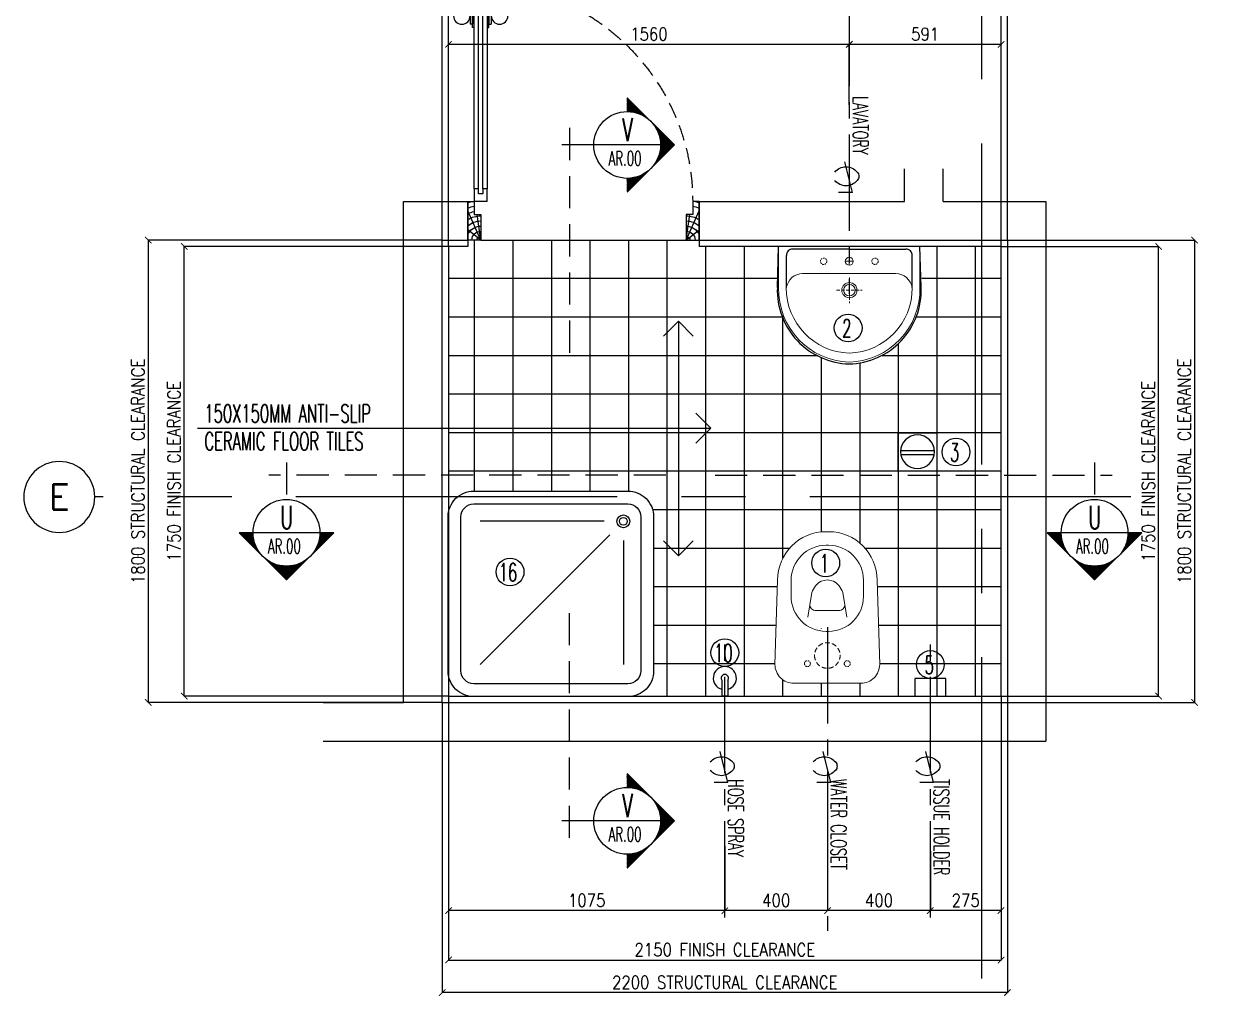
# Model space of a CAD drawing. Extents: x -202971 to -174093, y 166361 to 186286.
# Drawn here: x -183481 to -178848, y 180504 to 184352 of the extents above; entities that cross this region are included whole.
import ezdxf
from ezdxf.enums import TextEntityAlignment as Align

# ---------------------------------------------------------------- set-up
doc = ezdxf.new("R2010")
doc.units = 0
doc.header["$LTSCALE"] = 500
doc.header["$MEASUREMENT"] = 0
for name, pattern in [('CENTER2', [1.125, 0.75, -0.125, 0.125, -0.125]), ('CENTERX2', [4, 2.5, -0.5, 0.5, -0.5]), ('DASHED', [0.75, 0.5, -0.25]), ('HIDDEN', [0.375, 0.25, -0.125]), ('HIDDEN2', [0.1875, 0.125, -0.0625])]:
    doc.linetypes.add(name, pattern=pattern)
doc.layers.get('0').update_dxf_attribs({"linetype": 'CONTINUOUS'})
doc.layers.get('DEFPOINTS').update_dxf_attribs({"linetype": 'CONTINUOUS'})
for name, color, linetype in [('2', 2, 'CONTINUOUS'), ('ARCDIMR', 4, 'CONTINUOUS'), ('AX-CR', 2, 'CONTINUOUS'), ('AX-TXT', 2, 'CONTINUOUS'), ('AXES', 11, 'CENTERX2'), ('AXIS', 11, 'CENTER2'), ('DIM-NEW', 4, 'CONTINUOUS'), ('Dimout', 4, 'CONTINUOUS'), ('DOOR', 2, 'CONTINUOUS'), ('DW', 7, 'CONTINUOUS'), ('ELE', 3, 'CONTINUOUS'), ('ELEV-MARK', 6, 'CONTINUOUS'), ('FIX', 2, 'CONTINUOUS'), ('JUMP', 2, 'CONTINUOUS'), ('Plaster', 7, 'CONTINUOUS'), ('Tile', 5, 'CONTINUOUS'), ('TXT', 2, 'CONTINUOUS'), ('WALL', 6, 'CONTINUOUS'), ('WallPartition', 2, 'CONTINUOUS')]:
    doc.layers.add(name, color=color, linetype=linetype)
doc.styles.add('DIM', font='simplex.shx', dxfattribs={"width": 0.85})
doc.styles.add('ROMANS', font='romans.shx', dxfattribs={"width": 0.6})
doc.dimstyles.new('DIM1-25', dxfattribs={"dimscale": 25, "dimtxt": 2, "dimasz": 1, "dimexe": 0.03, "dimexo": 0.03, "dimgap": 0.6, "dimtad": 1, "dimdec": 0, "dimdsep": 46, "dimtxsty": 'DIM', "dimblk1": 'ARCHTICK', "dimblk2": 'ARCHTICK', "dimsah": 1, "dimcen": 0.09, "dimdle": 0.03, "dimclrd": 256, "dimclrt": 2, "dimadec": 0, "dimazin": 0, "dimtfac": 1, "dimtdec": 0, "dimtix": 1, "dimtmove": 1, "dimatfit": 3, "dimldrblk": 'ARCHTICK', "dimfxl": 0, "dimtvp": 2, "dimtolj": 1, "dimtzin": 0, "dimarcsym": 0})

# ---------------------------------------------------------------- blocks, each defined once
blk = doc.blocks.new('_ARCHTICK')
at = {"color": 0, "linetype": 'ByBlock', "const_width": 0.15}
blk.add_lwpolyline([(-0.5, -0.5), (0.5, 0.5)], dxfattribs=at)
blk = doc.blocks.new('*D147')
at = {"layer": 'DEFPOINTS', "color": 0}
for p in [(-181827.6, 184271.5), (-180268.1, 184035.9), (-181827.6, 183484.6)]:
    blk.add_point(p, dxfattribs=at)
at = {"layer": 'Dimout', "lineweight": -2}
blk.add_line((-180267.3, 184271.5), (-181828.3, 184271.5), dxfattribs=at)
at = {"layer": 'Dimout', "color": 0, "lineweight": -2}
for p, q in [((-181827.6, 183485.4), (-181827.6, 184272.2)), ((-180268.1, 184036.7), (-180268.1, 184272.2))]:
    blk.add_line(p, q, dxfattribs=at)
at = {"layer": 'Dimout', "lineweight": -2, "xscale": 25, "yscale": 25, "zscale": 25, "rotation": 180}
blk.add_blockref('_ARCHTICK', (-181827.6, 184271.5), dxfattribs=at)
at = {"layer": 'Dimout', "lineweight": -2, "xscale": 25, "yscale": 25, "zscale": 25}
blk.add_blockref('_ARCHTICK', (-180268.1, 184271.5), dxfattribs=at)
at = {"layer": 'Dimout', "color": 2, "insert": (-181047.8, 184311.5), "char_height": 50, "attachment_point": 5, "style": 'DIM'}
blk.add_mtext('\\A1;1560', dxfattribs=at)
blk = doc.blocks.new('*D146')
at = {"layer": 'DEFPOINTS', "color": 0}
for p in [(-180268.1, 184271.5), (-180268.1, 184035.9), (-179677.6, 183484.6)]:
    blk.add_point(p, dxfattribs=at)
at = {"layer": 'Dimout', "lineweight": -2}
blk.add_line((-179676.8, 184271.5), (-180268.8, 184271.5), dxfattribs=at)
at = {"layer": 'Dimout', "color": 0, "lineweight": -2}
for p, q in [((-180268.1, 184036.7), (-180268.1, 184272.2)), ((-179677.6, 183485.4), (-179677.6, 184272.2))]:
    blk.add_line(p, q, dxfattribs=at)
at = {"layer": 'Dimout', "lineweight": -2, "xscale": 25, "yscale": 25, "zscale": 25, "rotation": 180}
blk.add_blockref('_ARCHTICK', (-180268.1, 184271.5), dxfattribs=at)
at = {"layer": 'Dimout', "lineweight": -2, "xscale": 25, "yscale": 25, "zscale": 25}
blk.add_blockref('_ARCHTICK', (-179677.6, 184271.5), dxfattribs=at)
at = {"layer": 'Dimout', "color": 2, "insert": (-179972.8, 184311.5), "char_height": 50, "attachment_point": 5, "style": 'DIM'}
blk.add_mtext('\\A1;591', dxfattribs=at)
blk = doc.blocks.new('*D140')
at = {"layer": 'DEFPOINTS', "color": 0}
for p in [(-179677.6, 184512), (-181827.6, 183484.6), (-179677.6, 183484.6)]:
    blk.add_point(p, dxfattribs=at)
at = {"layer": 'Dimout', "lineweight": -2}
blk.add_line((-181828.3, 184512), (-179676.8, 184512), dxfattribs=at)
at = {"layer": 'Dimout', "color": 0, "lineweight": -2}
for p, q in [((-181827.6, 183485.4), (-181827.6, 184512.8)), ((-179677.6, 183485.4), (-179677.6, 184512.8))]:
    blk.add_line(p, q, dxfattribs=at)
at = {"layer": 'Dimout', "lineweight": -2, "xscale": 25, "yscale": 25, "zscale": 25, "rotation": 180}
blk.add_blockref('_ARCHTICK', (-181827.6, 184512), dxfattribs=at)
at = {"layer": 'Dimout', "lineweight": -2, "xscale": 25, "yscale": 25, "zscale": 25}
blk.add_blockref('_ARCHTICK', (-179677.6, 184512), dxfattribs=at)
at = {"layer": 'Dimout', "color": 2, "insert": (-180752.6, 184552), "char_height": 50, "attachment_point": 5, "style": 'DIM'}
blk.add_mtext('\\A1;2150 FINISH CLEARANCE', dxfattribs=at)
blk = doc.blocks.new('*D139')
at = {"layer": 'DEFPOINTS', "color": 0}
for p in [(-181852.6, 184638.9), (-181852.6, 183509.6), (-179652.6, 183509.6)]:
    blk.add_point(p, dxfattribs=at)
at = {"layer": 'Dimout', "lineweight": -2}
blk.add_line((-179651.8, 184638.9), (-181853.3, 184638.9), dxfattribs=at)
at = {"layer": 'Dimout', "color": 0, "lineweight": -2}
for p, q in [((-181852.6, 183510.4), (-181852.6, 184639.7)), ((-179652.6, 183510.4), (-179652.6, 184639.7))]:
    blk.add_line(p, q, dxfattribs=at)
at = {"layer": 'Dimout', "lineweight": -2, "xscale": 25, "yscale": 25, "zscale": 25, "rotation": 180}
blk.add_blockref('_ARCHTICK', (-181852.6, 184638.9), dxfattribs=at)
at = {"layer": 'Dimout', "lineweight": -2, "xscale": 25, "yscale": 25, "zscale": 25}
blk.add_blockref('_ARCHTICK', (-179652.6, 184638.9), dxfattribs=at)
at = {"layer": 'Dimout', "color": 2, "insert": (-180752.6, 184678.9), "char_height": 50, "attachment_point": 5, "style": 'DIM'}
blk.add_mtext('\\A1;2200 STRUCTURAL CLEARANCE', dxfattribs=at)
blk = doc.blocks.new('DOOR90')
at = {"layer": 'DOOR', "color": 0, "linetype": 'ByBlock'}
for p, q in [((-150, 0), (-150, -25)), ((-150, 0), (0, 0)), ((0, -50), (0, 0)), ((-1000, -25), (-1000, -75)), ((-1000, -75), (-1000, -25)), ((-950, -25), (-1000, -25)), ((-970, -42), (-970, -58)), ((-950, -42), (-970, -42)), ((-950, -25), (-950, -42)), ((-917.6, -25), (-917.6, -17.8)), ((-827.6, -17.8), (-917.6, -17.8)), ((-905, -17.8), (-905, -8.8)), ((-905, -8.8), (-840.2, -8.8)), ((-905, -17.8), (-840.2, -17.8)), ((-840.2, -17.8), (-840.2, -8.8)), ((-827.6, -25), (-827.6, -17.8)), ((-200, -42), (-200, -25)), ((-200, -25), (-150, -25)), ((-180, -42), (-200, -42)), ((-180, -58), (-180, -42)), ((-150, -75), (-150, -25)), ((-150, -25), (-100, -25)), ((-100, -25), (-100, -50)), ((-950, -75), (-1000, -75)), ((-950, -58), (-970, -58)), ((-950, -58), (-950, -75)), ((-917.6, -75), (-917.6, -82.2)), ((-827.6, -82.2), (-917.6, -82.2)), ((-905, -82.2), (-905, -91.2)), ((-905, -82.2), (-840.2, -82.2)), ((-905, -91.2), (-840.2, -91.2)), ((-840.2, -82.2), (-840.2, -91.2)), ((-827.6, -75), (-827.6, -82.2)), ((-200, -75), (-200, -58)), ((-200, -58), (-180, -58)), ((-150, -75), (-200, -75)), ((-100, -50), (0, -50)), ((-150, -900), (-150, -875)), ((-150, -875), (-100, -875)), ((-100, -850), (0, -850)), ((-100, -875), (-100, -850)), ((0, -850), (0, -900)), ((0, -900), (-150, -900)), ((-150, -900), (0, -900))]:
    blk.add_line(p, q, dxfattribs=at)
at = {"layer": 'DOOR', "color": 9, "linetype": 'ByBlock'}
for p, q in [((0, -50), (-113.7, 0)), ((0, -50), (-40.1, 0)), ((0, -50), (-100, -36.6)), ((0, -850), (-113.7, -900)), ((0, -850), (-100, -863.4)), ((0, -850), (-40.1, -900))]:
    blk.add_line(p, q, dxfattribs=at)
at = {"layer": 'DOOR', "linetype": 'ByBlock'}
for p, q in [((-200, -25), (-950, -25)), ((-200, -42), (-950, -42)), ((-200, -58), (-950, -58)), ((-950, -75), (-200, -75))]:
    blk.add_line(p, q, dxfattribs=at)
at = {"layer": 'DOOR', "color": 0, "linetype": 'ByBlock'}
for centre in [(-872.6, 23.5), (-872.6, -123.5)]:
    blk.add_circle(centre, 32.4, dxfattribs=at)
at = {"layer": 'DOOR', "color": 9, "linetype": 'ByBlock'}
for centre, radius, start, end in [((0, -50), 154.4, 161.1053, 166.2858), ((0, -50), 134.4, 158.1598, 169.28), ((0, -50), 94.4, 148.0182, 180), ((0, -50), 74.4, 137.7764, 180), ((0, -50), 114.4, 154.0838, 167.3774), ((0, -50), 54.4, 113.2074, 180), ((0, -50), 34.4, 90, 180), ((0, -50), 14.4, 90, 180), ((0, -850), 134.4, 190.72, 201.8402), ((0, -850), 94.4, 180, 211.9818), ((0, -850), 74.4, 180, 222.2236), ((0, -850), 54.4, 180, 246.7926), ((0, -850), 34.4, 180, 270), ((0, -850), 14.4, 180, 270), ((0, -850), 154.4, 193.7142, 198.8947)]:
    blk.add_arc(centre, radius, start, end, dxfattribs=at)
at = {"layer": 'DOOR', "linetype": 'HIDDEN', "ltscale": 0.5}
blk.add_arc((-150, -25), 850, 180, 270, dxfattribs=at)
blk = doc.blocks.new('*X5')
at = {"color": 0}
for p, q in [((14608, 7877), (14819, 8088)), ((14625, 7890), (14821, 8086)), ((14637, 7899), (14823, 8084)), ((14647, 7905), (14825, 8082)), ((14656, 7910), (14826, 8081)), ((14664, 7915), (14828, 8079)), ((14671, 7919), (14830, 8077)), ((14678, 7922), (14832, 8075)), ((14685, 7925), (14833, 8073)), ((14691, 7928), (14835, 8072)), ((14697, 7930), (14837, 8070)), ((14703, 7933), (14839, 8068)), ((14709, 7935), (14841, 8066)), ((14714, 7937), (14842, 8065)), ((14719, 7938), (14844, 8063)), ((14725, 7940), (14846, 8061)), ((14730, 7941), (14848, 8059)), ((14734, 7943), (14849, 8058)), ((14739, 7944), (14851, 8056)), ((14744, 7945), (14853, 8054)), ((14749, 7946), (14855, 8052)), ((14753, 7947), (14856, 8051)), ((14757, 7948), (14858, 8049)), ((14762, 7949), (14860, 8047)), ((14766, 7950), (14862, 8045)), ((14770, 7950), (14863, 8043)), ((14774, 7951), (14865, 8042)), ((14778, 7951), (14867, 8040)), ((14782, 7952), (14869, 8038)), ((14786, 7952), (14871, 8036)), ((14790, 7953), (14872, 8035)), ((14794, 7953), (14874, 8033)), ((14798, 7953), (14876, 8031)), ((14802, 7953), (14878, 8029)), ((14805, 7954), (14879, 8028)), ((14809, 7954), (14881, 8026)), ((14813, 7954), (14883, 8024)), ((14816, 7954), (14885, 8022)), ((14820, 7954), (14886, 8020)), ((14823, 7954), (14888, 8019)), ((14827, 7954), (14890, 8017)), ((14830, 7954), (14892, 8015)), ((14834, 7953), (14894, 8013)), ((14837, 7953), (14895, 8012)), ((14840, 7953), (14897, 8010)), ((14844, 7953), (14899, 8008)), ((14847, 7953), (14901, 8006)), ((14850, 7952), (14902, 8005)), ((14853, 7952), (14904, 8003)), ((14856, 7952), (14906, 8001)), ((14860, 7951), (14908, 7999)), ((14863, 7951), (14909, 7997)), ((14866, 7950), (14911, 7996)), ((14869, 7950), (14913, 7994)), ((14872, 7949), (14915, 7992)), ((14875, 7949), (14917, 7990)), ((14878, 7948), (14918, 7989)), ((14881, 7948), (14920, 7987)), ((14884, 7947), (14922, 7985)), ((14887, 7947), (14924, 7983)), ((14890, 7946), (14925, 7982)), ((14893, 7945), (14927, 7980)), ((14895, 7945), (14929, 7978)), ((14898, 7944), (14931, 7976)), ((14901, 7943), (14932, 7974)), ((14904, 7942), (14934, 7973)), ((14907, 7942), (14936, 7971)), ((14909, 7941), (14938, 7969)), ((14912, 7940), (14939, 7967)), ((14915, 7939), (14941, 7966)), ((14917, 7938), (14943, 7964)), ((14920, 7937), (14945, 7962)), ((14923, 7937), (14947, 7960)), ((14925, 7936), (14948, 7959)), ((14928, 7935), (14950, 7957)), ((14931, 7934), (14952, 7955)), ((14933, 7933), (14954, 7953)), ((14936, 7932), (14955, 7952)), ((14938, 7931), (14957, 7950)), ((14941, 7930), (14959, 7948)), ((14943, 7929), (14961, 7946)), ((14946, 7928), (14962, 7944)), ((14948, 7927), (14964, 7943)), ((14951, 7926), (14966, 7941)), ((14953, 7925), (14968, 7939)), ((14956, 7923), (14970, 7937)), ((14958, 7922), (14971, 7936)), ((14960, 7921), (14973, 7934)), ((14963, 7920), (14975, 7932)), ((14965, 7919), (14977, 7930)), ((14967, 7918), (14978, 7929)), ((14970, 7916), (14980, 7927)), ((14972, 7915), (14982, 7925)), ((14974, 7914), (14984, 7923)), ((14977, 7913), (14985, 7921)), ((14979, 7911), (14987, 7920)), ((14981, 7910), (14989, 7918)), ((14983, 7909), (14991, 7916)), ((14986, 7908), (14993, 7914)), ((14988, 7906), (14994, 7913)), ((14990, 7905), (14996, 7911)), ((14992, 7903), (14998, 7909)), ((14994, 7902), (15000, 7907)), ((14997, 7901), (15001, 7906)), ((14999, 7899), (15003, 7904)), ((15001, 7898), (15005, 7902)), ((15003, 7896), (15007, 7900)), ((15005, 7895), (15008, 7898)), ((15007, 7894), (15010, 7897)), ((15009, 7892), (15012, 7895)), ((15011, 7891), (15014, 7893)), ((15013, 7889), (15016, 7891)), ((15015, 7888), (15017, 7890)), ((15017, 7886), (15019, 7888)), ((15019, 7884), (15021, 7886)), ((15021, 7883), (15023, 7884)), ((15023, 7881), (15024, 7883)), ((15025, 7880), (15026, 7881)), ((15027, 7878), (15028, 7879)), ((15029, 7877), (15030, 7877)), ((14360, 7629), (14571, 7839)), ((14364, 7629), (14557, 7822)), ((14368, 7629), (14549, 7810)), ((14371, 7629), (14542, 7800)), ((14375, 7629), (14537, 7791)), ((14378, 7629), (14533, 7783)), ((14382, 7629), (14529, 7776)), ((14385, 7629), (14525, 7769)), ((14389, 7629), (14522, 7762)), ((15031, 7875), (15031, 7875)), ((15033, 7873), (15033, 7874)), ((15035, 7872), (15035, 7872)), ((15036, 7870), (15037, 7870)), ((15038, 7868), (15038, 7868)), ((15040, 7867), (15040, 7867)), ((15042, 7865), (15042, 7865)), ((15044, 7863), (15044, 7863)), ((15046, 7861), (15046, 7861)), ((15047, 7860), (15047, 7860)), ((15051, 7856), (15051, 7856)), ((15053, 7854), (15053, 7854)), ((15054, 7852), (15054, 7853)), ((15056, 7851), (15056, 7851)), ((15058, 7849), (15058, 7849)), ((15059, 7847), (15060, 7847)), ((15061, 7845), (15061, 7845)), ((15063, 7843), (15063, 7844)), ((15064, 7841), (15065, 7842)), ((15066, 7839), (15067, 7840)), ((15068, 7837), (15069, 7838)), ((15069, 7836), (15070, 7837)), ((15071, 7834), (15072, 7835)), ((15072, 7832), (15074, 7833)), ((15074, 7830), (15076, 7831)), ((15076, 7828), (15077, 7830)), ((15077, 7826), (15079, 7828)), ((15079, 7824), (15081, 7826)), ((15080, 7822), (15083, 7824)), ((15082, 7820), (15084, 7822)), ((15083, 7818), (15086, 7821)), ((15085, 7815), (15088, 7819)), ((15086, 7813), (15090, 7817)), ((15087, 7811), (15092, 7815)), ((15089, 7809), (15093, 7814)), ((15090, 7807), (15095, 7812)), ((15092, 7805), (15097, 7810)), ((15093, 7803), (15099, 7808)), ((15094, 7801), (15100, 7807)), ((15096, 7798), (15102, 7805)), ((15097, 7796), (15104, 7803)), ((15098, 7794), (15106, 7801)), ((15100, 7792), (15107, 7799)), ((15101, 7790), (15109, 7798)), ((15102, 7787), (15111, 7796)), ((15104, 7785), (15113, 7794)), ((15105, 7783), (15115, 7792)), ((15106, 7780), (15116, 7791)), ((15107, 7778), (15118, 7789)), ((15108, 7776), (15120, 7787)), ((15110, 7773), (15122, 7785)), ((15111, 7771), (15123, 7784)), ((15112, 7769), (15125, 7782)), ((15113, 7766), (15127, 7780)), ((15114, 7764), (15129, 7778)), ((15115, 7761), (15130, 7777)), ((15116, 7759), (15132, 7775)), ((15117, 7756), (15134, 7773)), ((15118, 7754), (15136, 7771)), ((15119, 7751), (15137, 7769)), ((15121, 7749), (15139, 7768)), ((15122, 7746), (15141, 7766)), ((15122, 7744), (15143, 7764)), ((15123, 7741), (15145, 7762)), ((15124, 7739), (15146, 7761)), ((14392, 7629), (14519, 7756)), ((14396, 7629), (14517, 7750)), ((14399, 7629), (14515, 7744)), ((14403, 7629), (14513, 7739)), ((14406, 7629), (14511, 7733)), ((14410, 7629), (14509, 7728)), ((14413, 7629), (14507, 7723)), ((14417, 7629), (14506, 7718)), ((14421, 7629), (14505, 7713)), ((14424, 7629), (14503, 7708)), ((14428, 7629), (14502, 7703)), ((14431, 7629), (14501, 7699)), ((14435, 7629), (14500, 7694)), ((14438, 7629), (14499, 7690)), ((14442, 7629), (14499, 7686)), ((14445, 7629), (14498, 7681)), ((14449, 7629), (14497, 7677)), ((14452, 7629), (14497, 7673)), ((14456, 7629), (14496, 7669)), ((14459, 7629), (14496, 7665)), ((14463, 7629), (14495, 7661)), ((14466, 7629), (14495, 7657)), ((14470, 7629), (14494, 7653)), ((14474, 7629), (14494, 7649)), ((14477, 7629), (14494, 7646)), ((15125, 7736), (15148, 7759)), ((15126, 7733), (15150, 7757)), ((15127, 7731), (15152, 7755)), ((15128, 7728), (15153, 7754)), ((15129, 7725), (15155, 7752)), ((15130, 7723), (15157, 7750)), ((15130, 7720), (15159, 7748)), ((15131, 7717), (15160, 7746)), ((15132, 7714), (15162, 7745)), ((15133, 7712), (15164, 7743)), ((15133, 7709), (15166, 7741)), ((15134, 7706), (15168, 7739)), ((15135, 7703), (15169, 7738)), ((15136, 7700), (15171, 7736)), ((15136, 7697), (15173, 7734)), ((15137, 7695), (15175, 7732)), ((15137, 7692), (15176, 7731)), ((15138, 7689), (15178, 7729)), ((15139, 7686), (15180, 7727)), ((15139, 7683), (15182, 7725)), ((15140, 7680), (15183, 7723)), ((15140, 7676), (15185, 7722)), ((15140, 7673), (15187, 7720)), ((15141, 7670), (15189, 7718)), ((15141, 7667), (15191, 7716)), ((15142, 7664), (15192, 7715)), ((15142, 7661), (15194, 7713)), ((15142, 7658), (15196, 7711)), ((15143, 7654), (15198, 7709)), ((15143, 7651), (15199, 7708)), ((15143, 7648), (15201, 7706)), ((15143, 7644), (15203, 7704)), ((15143, 7641), (15205, 7702)), ((15143, 7637), (15206, 7700)), ((15143, 7634), (15208, 7699)), ((15144, 7631), (15210, 7697)), ((15145, 7629), (15212, 7695)), ((15149, 7629), (15214, 7693)), ((15152, 7629), (15215, 7692)), ((15156, 7629), (15217, 7690)), ((15159, 7629), (15219, 7688)), ((15163, 7629), (15221, 7686)), ((15167, 7629), (15222, 7685)), ((15170, 7629), (15224, 7683)), ((15174, 7629), (15226, 7681)), ((15177, 7629), (15228, 7679)), ((15181, 7629), (15229, 7678)), ((15184, 7629), (15231, 7676)), ((15188, 7629), (15233, 7674)), ((15191, 7629), (15235, 7672)), ((15195, 7629), (15236, 7670)), ((15198, 7629), (15238, 7669)), ((15202, 7629), (15240, 7667)), ((15205, 7629), (15242, 7665)), ((15209, 7629), (15244, 7663)), ((15212, 7629), (15245, 7662)), ((15216, 7629), (15247, 7660)), ((15220, 7629), (15249, 7658)), ((15223, 7629), (15251, 7656)), ((15227, 7629), (15252, 7655)), ((15230, 7629), (15254, 7653)), ((15234, 7629), (15256, 7651)), ((15237, 7629), (15258, 7649)), ((15241, 7629), (15259, 7647)), ((15244, 7629), (15261, 7646)), ((14481, 7629), (14494, 7642)), ((14484, 7629), (14494, 7638)), ((14488, 7629), (14494, 7635)), ((14491, 7629), (14494, 7631)), ((15248, 7629), (15263, 7644)), ((15251, 7629), (15265, 7642)), ((15255, 7629), (15267, 7640)), ((15258, 7629), (15268, 7639)), ((15262, 7629), (15270, 7637)), ((15266, 7629), (15272, 7635)), ((15269, 7629), (15274, 7633)), ((15273, 7629), (15275, 7632)), ((15276, 7629), (15277, 7630))]:
    blk.add_line(p, q, dxfattribs=at)
blk = doc.blocks.new('*D149')
at = {"layer": 'DEFPOINTS', "color": 0}
for p in [(-181827.6, 181734.6), (-180752.6, 181132.4), (-181827.6, 180899.4)]:
    blk.add_point(p, dxfattribs=at)
at = {"layer": 'Dimout', "color": 0, "lineweight": -2}
for p, q in [((-181827.6, 181733.9), (-181827.6, 180898.6)), ((-180752.6, 181131.6), (-180752.6, 180898.6))]:
    blk.add_line(p, q, dxfattribs=at)
at = {"layer": 'Dimout', "lineweight": -2}
blk.add_line((-180751.8, 180899.4), (-181828.3, 180899.4), dxfattribs=at)
at = {"layer": 'Dimout', "lineweight": -2, "xscale": 25, "yscale": 25, "zscale": 25, "rotation": 180}
blk.add_blockref('_ARCHTICK', (-181827.6, 180899.4), dxfattribs=at)
at = {"layer": 'Dimout', "lineweight": -2, "xscale": 25, "yscale": 25, "zscale": 25}
blk.add_blockref('_ARCHTICK', (-180752.6, 180899.4), dxfattribs=at)
at = {"layer": 'Dimout', "color": 2, "insert": (-181290.1, 180939.4), "char_height": 50, "attachment_point": 5, "style": 'DIM'}
blk.add_mtext('\\A1;1075', dxfattribs=at)
blk = doc.blocks.new('*D144')
at = {"layer": 'DEFPOINTS', "color": 0}
for p in [(-181852.6, 181709.6), (-179652.6, 181709.6), (-181852.6, 180580.4)]:
    blk.add_point(p, dxfattribs=at)
at = {"layer": 'Dimout', "color": 0, "lineweight": -2}
for p, q in [((-181852.6, 181708.9), (-181852.6, 180579.6)), ((-179652.6, 181708.9), (-179652.6, 180579.6))]:
    blk.add_line(p, q, dxfattribs=at)
at = {"layer": 'Dimout', "lineweight": -2}
blk.add_line((-179651.8, 180580.4), (-181853.3, 180580.4), dxfattribs=at)
at = {"layer": 'Dimout', "lineweight": -2, "xscale": 25, "yscale": 25, "zscale": 25, "rotation": 180}
blk.add_blockref('_ARCHTICK', (-181852.6, 180580.4), dxfattribs=at)
at = {"layer": 'Dimout', "lineweight": -2, "xscale": 25, "yscale": 25, "zscale": 25}
blk.add_blockref('_ARCHTICK', (-179652.6, 180580.4), dxfattribs=at)
at = {"layer": 'Dimout', "color": 2, "insert": (-180752.6, 180620.4), "char_height": 50, "attachment_point": 5, "style": 'DIM'}
blk.add_mtext('\\A1;2200 STRUCTURAL CLEARANCE', dxfattribs=at)
blk = doc.blocks.new('*D145')
at = {"layer": 'DEFPOINTS', "color": 0}
for p in [(-181827.6, 181734.6), (-179677.6, 181734.6), (-179677.6, 180707.2)]:
    blk.add_point(p, dxfattribs=at)
at = {"layer": 'Dimout', "color": 0, "lineweight": -2}
for p, q in [((-181827.6, 181733.9), (-181827.6, 180706.5)), ((-179677.6, 181733.9), (-179677.6, 180706.5))]:
    blk.add_line(p, q, dxfattribs=at)
at = {"layer": 'Dimout', "lineweight": -2}
blk.add_line((-181828.3, 180707.2), (-179676.8, 180707.2), dxfattribs=at)
at = {"layer": 'Dimout', "lineweight": -2, "xscale": 25, "yscale": 25, "zscale": 25, "rotation": 180}
blk.add_blockref('_ARCHTICK', (-181827.6, 180707.2), dxfattribs=at)
at = {"layer": 'Dimout', "lineweight": -2, "xscale": 25, "yscale": 25, "zscale": 25}
blk.add_blockref('_ARCHTICK', (-179677.6, 180707.2), dxfattribs=at)
at = {"layer": 'Dimout', "color": 2, "insert": (-180752.6, 180747.2), "char_height": 50, "attachment_point": 5, "style": 'DIM'}
blk.add_mtext('\\A1;2150 FINISH CLEARANCE', dxfattribs=at)
blk = doc.blocks.new('*D142')
at = {"layer": 'DEFPOINTS', "color": 0}
for p in [(-182856.6, 183484.6), (-181827.6, 183484.6), (-181827.6, 181734.6)]:
    blk.add_point(p, dxfattribs=at)
at = {"layer": 'Dimout', "color": 0, "lineweight": -2}
for p, q in [((-181828.3, 183484.6), (-182857.4, 183484.6)), ((-181828.3, 181734.6), (-182857.4, 181734.6))]:
    blk.add_line(p, q, dxfattribs=at)
at = {"layer": 'Dimout', "lineweight": -2}
blk.add_line((-182856.6, 181733.9), (-182856.6, 183485.4), dxfattribs=at)
at = {"layer": 'Dimout', "lineweight": -2, "xscale": 25, "yscale": 25, "zscale": 25}
for p, rotation in [((-182856.6, 183484.6), 90), ((-182856.6, 181734.6), 270)]:
    blk.add_blockref('_ARCHTICK', p, dxfattribs=dict(at, rotation=rotation))
at = {"layer": 'Dimout', "color": 2, "insert": (-182896.6, 182609.6), "char_height": 50, "attachment_point": 5, "rotation": 90, "style": 'DIM'}
blk.add_mtext('\\A1;1750 FINISH CLEARANCE', dxfattribs=at)
blk = doc.blocks.new('*D141')
at = {"layer": 'DEFPOINTS', "color": 0}
for p in [(-181852.6, 183509.6), (-182996.7, 181709.6), (-181852.6, 181709.6)]:
    blk.add_point(p, dxfattribs=at)
at = {"layer": 'Dimout', "color": 0, "lineweight": -2}
for p, q in [((-181853.3, 183509.6), (-182997.4, 183509.6)), ((-181853.3, 181709.6), (-182997.4, 181709.6))]:
    blk.add_line(p, q, dxfattribs=at)
at = {"layer": 'Dimout', "lineweight": -2}
blk.add_line((-182996.7, 183510.4), (-182996.7, 181708.9), dxfattribs=at)
at = {"layer": 'Dimout', "lineweight": -2, "xscale": 25, "yscale": 25, "zscale": 25}
for p, rotation in [((-182996.7, 183509.6), 90), ((-182996.7, 181709.6), 270)]:
    blk.add_blockref('_ARCHTICK', p, dxfattribs=dict(at, rotation=rotation))
at = {"layer": 'Dimout', "color": 2, "insert": (-183036.7, 182609.6), "char_height": 50, "attachment_point": 5, "rotation": 90, "style": 'DIM'}
blk.add_mtext('\\A1;1800 STRUCTURAL CLEARANCE', dxfattribs=at)
blk = doc.blocks.new('AXU')
at = {"layer": 'AX-CR'}
blk.add_circle((0, 350), 350, dxfattribs=at)
at = {"layer": 'AX-TXT', "style": 'ROMANS'}
blk.add_attdef('AX', text='', height=250, dxfattribs=at).set_placement((0, 350), align=Align.MIDDLE)
blk = doc.blocks.new('SHR1')
at = {"layer": 'FIX'}
for p, q in [((-195.7, 195.7), (-700, 700)), ((-142.7, 217.7), (-142.7, 700)), ((-217.7, 142.7), (-700, 142.7))]:
    blk.add_line(p, q, dxfattribs=at)
for points in [[(-825, 125), (-825, 725, -0.414214), (-725, 825), (-125, 825, -0.414214), (-25, 725), (-25, 125, -0.414214), (-125, 25), (-725, 25, -0.414214)], [(-775, 125), (-775, 725, -0.414214), (-725, 775), (-125, 775, -0.414214), (-75, 725), (-75, 125, -0.414214), (-125, 75), (-725, 75, -0.414214)]]:
    blk.add_lwpolyline(points, format="xyb", close=True, dxfattribs=at)
for radius in [25, 15]:
    blk.add_circle((-142.7, 142.7), radius, dxfattribs=at)
blk = doc.blocks.new('*D152')
at = {"layer": 'DEFPOINTS', "color": 0}
for p in [(-179652.6, 183509.6), (-179652.6, 181709.6), (-178924.2, 181709.6)]:
    blk.add_point(p, dxfattribs=at)
at = {"layer": 'Dimout', "color": 0, "lineweight": -2}
for p, q in [((-179651.8, 183509.6), (-178923.4, 183509.6)), ((-179651.8, 181709.6), (-178923.4, 181709.6))]:
    blk.add_line(p, q, dxfattribs=at)
at = {"layer": 'Dimout', "lineweight": -2}
blk.add_line((-178924.2, 183510.4), (-178924.2, 181708.9), dxfattribs=at)
at = {"layer": 'Dimout', "lineweight": -2, "xscale": 25, "yscale": 25, "zscale": 25}
for p, rotation in [((-178924.2, 183509.6), 90), ((-178924.2, 181709.6), 270)]:
    blk.add_blockref('_ARCHTICK', p, dxfattribs=dict(at, rotation=rotation))
at = {"layer": 'Dimout', "color": 2, "insert": (-178964.2, 182609.6), "char_height": 50, "attachment_point": 5, "rotation": 90, "style": 'DIM'}
blk.add_mtext('\\A1;1800 STRUCTURAL CLEARANCE', dxfattribs=at)
blk = doc.blocks.new('*D153')
at = {"layer": 'DEFPOINTS', "color": 0}
for p in [(-179677.6, 183484.6), (-179064.2, 183484.6), (-179677.6, 181734.6)]:
    blk.add_point(p, dxfattribs=at)
at = {"layer": 'Dimout', "color": 0, "lineweight": -2}
for p, q in [((-179676.8, 183484.6), (-179063.4, 183484.6)), ((-179676.8, 181734.6), (-179063.4, 181734.6))]:
    blk.add_line(p, q, dxfattribs=at)
at = {"layer": 'Dimout', "lineweight": -2}
blk.add_line((-179064.2, 181733.9), (-179064.2, 183485.4), dxfattribs=at)
at = {"layer": 'Dimout', "lineweight": -2, "xscale": 25, "yscale": 25, "zscale": 25}
for p, rotation in [((-179064.2, 183484.6), 90), ((-179064.2, 181734.6), 270)]:
    blk.add_blockref('_ARCHTICK', p, dxfattribs=dict(at, rotation=rotation))
at = {"layer": 'Dimout', "color": 2, "insert": (-179104.2, 182609.6), "char_height": 50, "attachment_point": 5, "rotation": 90, "style": 'DIM'}
blk.add_mtext('\\A1;1750 FINISH CLEARANCE', dxfattribs=at)
blk = doc.blocks.new('SCNTR', base_point=(3632.66, 549.66))
for q in [(3633.89, 554.57), (3636.1, 543.44)]:
    blk.add_line((3631.12, 543.44), q)
for centre, radius, start, end in [((3633.47, 547.5), 5.23, 39.4883, 140.5117), ((3630.8, 549.38), 1.99, 133.3084, 182.4789), ((3630.8, 549.21), 1.99, 177.5211, 226.6916), ((3633.47, 551.09), 5.23, 219.4883, 320.5117)]:
    blk.add_arc(centre, radius, start, end)
blk = doc.blocks.new('*D151')
at = {"layer": 'DEFPOINTS', "color": 0}
for p in [(-180752.6, 181151.5), (-180352.6, 181105.2), (-180752.6, 180899.4)]:
    blk.add_point(p, dxfattribs=at)
at = {"layer": 'Dimout', "color": 0, "lineweight": -2}
for p, q in [((-180752.6, 181150.7), (-180752.6, 180898.6)), ((-180352.6, 181104.4), (-180352.6, 180898.6))]:
    blk.add_line(p, q, dxfattribs=at)
at = {"layer": 'Dimout', "lineweight": -2}
blk.add_line((-180351.8, 180899.4), (-180753.3, 180899.4), dxfattribs=at)
at = {"layer": 'Dimout', "lineweight": -2, "xscale": 25, "yscale": 25, "zscale": 25, "rotation": 180}
blk.add_blockref('_ARCHTICK', (-180752.6, 180899.4), dxfattribs=at)
at = {"layer": 'Dimout', "lineweight": -2, "xscale": 25, "yscale": 25, "zscale": 25}
blk.add_blockref('_ARCHTICK', (-180352.6, 180899.4), dxfattribs=at)
at = {"layer": 'Dimout', "color": 2, "insert": (-180552.6, 180939.4), "char_height": 50, "attachment_point": 5, "style": 'DIM'}
blk.add_mtext('\\A1;400', dxfattribs=at)
blk = doc.blocks.new('*D150')
at = {"layer": 'DEFPOINTS', "color": 0}
for p in [(-179952.6, 181132.4), (-180352.6, 181105.2), (-180352.6, 180899.4)]:
    blk.add_point(p, dxfattribs=at)
at = {"layer": 'Dimout', "color": 0, "lineweight": -2}
for p, q in [((-179952.6, 181131.6), (-179952.6, 180898.6)), ((-180352.6, 181104.4), (-180352.6, 180898.6))]:
    blk.add_line(p, q, dxfattribs=at)
at = {"layer": 'Dimout', "lineweight": -2}
blk.add_line((-179951.8, 180899.4), (-180353.3, 180899.4), dxfattribs=at)
at = {"layer": 'Dimout', "lineweight": -2, "xscale": 25, "yscale": 25, "zscale": 25, "rotation": 180}
blk.add_blockref('_ARCHTICK', (-180352.6, 180899.4), dxfattribs=at)
at = {"layer": 'Dimout', "lineweight": -2, "xscale": 25, "yscale": 25, "zscale": 25}
blk.add_blockref('_ARCHTICK', (-179952.6, 180899.4), dxfattribs=at)
at = {"layer": 'Dimout', "color": 2, "insert": (-180152.6, 180939.4), "char_height": 50, "attachment_point": 5, "style": 'DIM'}
blk.add_mtext('\\A1;400', dxfattribs=at)
blk = doc.blocks.new('A$C785E76E1')
at = {"layer": 'JUMP'}
for p, q in [((0.033, 0.0529), (0.033, 0.1149)), ((0.057, 0.0529), (0.057, 0.1149))]:
    blk.add_line(p, q, dxfattribs=at)
for radius, start, end in [(0.045, 105.4782, 74.5218), (0.0144, 146.4427, 33.5573)]:
    blk.add_arc((0.045, 0.045), radius, start, end, dxfattribs=at)
blk = doc.blocks.new('*D148')
at = {"layer": 'DEFPOINTS', "color": 0}
for p in [(-179677.6, 181734.6), (-179952.6, 181132.4), (-179952.6, 180899.4)]:
    blk.add_point(p, dxfattribs=at)
at = {"layer": 'Dimout', "color": 0, "lineweight": -2}
for p, q in [((-179677.6, 181733.9), (-179677.6, 180898.6)), ((-179952.6, 181131.6), (-179952.6, 180898.6))]:
    blk.add_line(p, q, dxfattribs=at)
at = {"layer": 'Dimout', "lineweight": -2}
blk.add_line((-179676.8, 180899.4), (-179953.3, 180899.4), dxfattribs=at)
at = {"layer": 'Dimout', "lineweight": -2, "xscale": 25, "yscale": 25, "zscale": 25, "rotation": 180}
blk.add_blockref('_ARCHTICK', (-179952.6, 180899.4), dxfattribs=at)
at = {"layer": 'Dimout', "lineweight": -2, "xscale": 25, "yscale": 25, "zscale": 25}
blk.add_blockref('_ARCHTICK', (-179677.6, 180899.4), dxfattribs=at)
at = {"layer": 'Dimout', "color": 2, "insert": (-179815.1, 180939.4), "char_height": 50, "attachment_point": 5, "style": 'DIM'}
blk.add_mtext('\\A1;275', dxfattribs=at)
blk = doc.blocks.new('A$C67076F16')
at = {"layer": 'DIM-NEW'}
for p, q in [((0.0127, 0.0913), (0.1876, 0.0913)), ((0.0138, 0.1136), (0.1863, 0.1136))]:
    blk.add_line(p, q, dxfattribs=at)
at = {"layer": 'DW'}
blk.add_lwpolyline([(0, 0.2), (0, 0), (0.2, 0), (0.2, 0.2)], close=True, dxfattribs=at)
at = {"layer": 'FIX', "color": 2}
blk.add_circle((0.1, 0.0983), 0.0876, dxfattribs=at)
blk = doc.blocks.new('WC1')
at = {"layer": 'FIX', "lineweight": 20}
for p, q in [((-210, 203.8), (-538, 193.8)), ((-475, 140.8), (-538, 140.8)), ((-394.8, 75.7), (-490.4, 60.1)), ((-727, 4.8), (-727, -4.8)), ((-674, 4.8), (-674, -4.8)), ((-533.7, 24.2), (-539.5, 0)), ((-539.5, 0), (-533.7, -24.2)), ((-339, 4.8), (-339, -4.8)), ((-490.4, -60.1), (-394.8, -75.7)), ((-538, -140.8), (-475, -140.8)), ((-538, -193.8), (-210, -203.8))]:
    blk.add_line(p, q, dxfattribs=at)
at = {"layer": 'FIX', "linetype": 'Continuous', "lineweight": 20}
blk.add_line((-420.1, -47.3), (-420.4, 44.6), dxfattribs=at)
at = {"layer": 'FIX', "lineweight": 20}
blk.add_lwpolyline([(-213.2, -203.8), (-210, -203.8, 0.414214), (-137, -130.8), (-137, 0), (-137, 130.8, 0.414214), (-210, 203.8)], format="xyb", dxfattribs=at)
at = {"layer": 'FIX', "linetype": 'HIDDEN2', "lineweight": 20, "ltscale": 0.3}
blk.add_circle((-245, 0), 49.8, dxfattribs=at)
at = {"layer": 'FIX', "linetype": 'HIDDEN', "lineweight": 20, "ltscale": 0.05}
for centre in [(-213.2, 77.5), (-213.2, -77.5)]:
    blk.add_circle(centre, 11.6, dxfattribs=at)
at = {"layer": 'FIX', "lineweight": 20}
for centre, radius, start, end in [((-538, 4.8), 189, 90, 180), ((-538, 4.8), 136, 90, 180), ((-475, 4.8), 136, 360, 90), ((-464.4, -17.6), 82, 108.496, 128.9242), ((-473, -6.9), 68.2, 128.9242, 152.8468), ((-538, -4.8), 189, 180, 270), ((-538, -4.8), 136, 180, 270), ((-473, 6.9), 68.2, 207.1532, 231.0758), ((-464.4, 17.6), 82, 231.0758, 251.504), ((-475, -4.8), 136, 270, 0)]:
    blk.add_arc(centre, radius, start, end, dxfattribs=at)
at = {"layer": 'FIX', "linetype": 'Continuous', "lineweight": 20}
for centre, start, end in [((-442.7, 45.5), 357.6662, 91.6121), ((-442.4, -45.6), 268.3879, 2.3338)]:
    blk.add_arc(centre, 22.3, start, end, dxfattribs=at)
blk = doc.blocks.new('LAV1')
at = {"layer": 'FIX', "linetype": 'DASHED', "lineweight": 20, "ltscale": 0.05}
for p, q in [((-0.5, 170), (-0.5, 270)), ((-0.5, 170), (-0.5, 270)), ((49.5, 220), (-50.5, 220))]:
    blk.add_line(p, q, dxfattribs=at)
at = {"layer": 'FIX', "linetype": 'ByBlock', "ltscale": 0.3}
for p, q in [((-280, 210), (-275, 50)), ((-245, 210), (-245, 85)), ((245, 210), (245, 85)), ((280, 210), (275, 50)), ((0, 60), (-220.2, 60)), ((0, 60), (220.2, 60))]:
    blk.add_line(p, q, dxfattribs=at)
at = {"layer": 'FIX', "linetype": 'Continuous', "lineweight": 20}
for p, q in [((-275, 210), (-275, 50)), ((275, 210), (275, 50)), ((0, 155), (-181.4, 155)), ((0, 155), (181.4, 155)), ((0, 50), (-275, 50)), ((0, 50), (-252.5, 50)), ((0, 50), (252.5, 50)), ((0, 50), (275, 50))]:
    blk.add_line(p, q, dxfattribs=at)
at = {"layer": 'FIX', "lineweight": 20}
for p, q in [((15.6, 107.5), (-15.5, 107.5)), ((0, 92), (0, 123))]:
    blk.add_line(p, q, dxfattribs=at)
for centre, radius in [((-0.5, 220), 29.5), ((-0.5, 220), 22.5), ((0, 107.5), 15.5)]:
    blk.add_circle(centre, radius, dxfattribs=at)
at = {"layer": 'FIX', "linetype": 'HIDDEN', "lineweight": 20, "ltscale": 0.05}
for centre in [(-100, 107.5), (100, 107.5)]:
    blk.add_circle(centre, 12.4, dxfattribs=at)
at = {"layer": 'FIX', "linetype": 'ByBlock', "ltscale": 0.3}
for centre, radius, start, end in [((6.9, 220), 287, 91.3776, 182.0064), ((-6.9, 220), 287, 357.9936, 88.6224), ((-220.1, 84.9), 24.9, 179.7021, 269.9486), ((220.1, 84.9), 24.9, 270.0514, 0.2979)]:
    blk.add_arc(centre, radius, start, end, dxfattribs=at)
at = {"layer": 'FIX', "linetype": 'Continuous', "lineweight": 20}
for centre, radius, start, end in [((8.4, 216.7), 283.4, 91.6988, 181.351), ((7.6, 212.5), 252.7, 91.7328, 180.4884), ((-8.4, 216.7), 283.4, 358.649, 88.3012), ((-7.6, 212.5), 252.7, 359.5116, 88.2672), ((-179.2, 221.8), 66.9, 190.2006, 268.0786), ((179.2, 221.8), 66.9, 271.9214, 349.7994)]:
    blk.add_arc(centre, radius, start, end, dxfattribs=at)

msp = doc.modelspace()

# ---------------------------------------------------------------- linework, layer by layer
at = {"layer": '2'}
msp.add_lwpolyline([(-179892.6, 181734.6), (-179892.6, 181803.5), (-180012.6, 181803.5), (-180012.6, 181734.6)], close=True, dxfattribs=at)
at = {"layer": 'AXES'}
for p, q in [((-179752.6, 180635.7), (-179752.6, 184741)), ((-179171.7, 182509.6), (-183204.9, 182509.6))]:
    msp.add_line(p, q, dxfattribs=at)
at = {"layer": 'AXIS'}
for p, q in [((-180268.1, 184483.5), (-180268.1, 183300.8)), ((-180352.6, 182003.3), (-180352.6, 180820.6)), ((-180752.6, 180872.3), (-180752.6, 181973)), ((-179952.6, 180872.3), (-179952.6, 181973))]:
    msp.add_line(p, q, dxfattribs=at)
at = {"layer": 'ELE'}
for p, q in [((-180933.3, 183193.7), (-180933.3, 182280.6)), ((-182804.6, 182777.7), (-180807.1, 182777.7))]:
    msp.add_line(p, q, dxfattribs=at)
at = {"layer": 'ELEV-MARK', "color": 6}
for p, q in [((-181132.4, 184063.8), (-180948.6, 183880)), ((-181002.4, 183880), (-181262.4, 183880)), ((-181132.4, 183696.1), (-180948.6, 183880)), ((-182588.5, 182370.3), (-182642.4, 182370.3)), ((-182642.4, 182370.3), (-182458.5, 182186.5)), ((-182328.5, 182370.3), (-182588.5, 182370.3)), ((-182274.7, 182370.3), (-182458.5, 182186.5)), ((-182274.7, 182370.3), (-182328.5, 182370.3)), ((-179443.4, 182370.3), (-179497.3, 182370.3)), ((-179497.3, 182370.3), (-179313.4, 182186.5)), ((-179183.4, 182370.3), (-179443.4, 182370.3)), ((-179129.6, 182370.3), (-179313.4, 182186.5)), ((-179129.6, 182370.3), (-179183.4, 182370.3)), ((-181132.4, 181433), (-180948.6, 181249.1)), ((-181002.4, 181249.1), (-181262.4, 181249.1)), ((-181132.4, 181065.3), (-180948.6, 181249.1))]:
    msp.add_line(p, q, dxfattribs=at)
at = {"layer": 'ELEV-MARK', "color": 6, "linetype": 'HIDDEN'}
for p, q in [((-181357, 183946.3), (-181357, 183065.5)), ((-181262.4, 183880), (-181405.8, 183880)), ((-182458.5, 182643.7), (-182458.5, 182500.3)), ((-179313.4, 182643.7), (-179313.4, 182500.3)), ((-180981.7, 182594.9), (-182527, 182594.9)), ((-180790.3, 182594.9), (-179245, 182594.9)), ((-181357, 181182.9), (-181357, 182063.6)), ((-181262.4, 181249.1), (-181405.8, 181249.1))]:
    msp.add_line(p, q, dxfattribs=at)
at = {"layer": 'ELEV-MARK', "color": 6}
for centre in [(-181132.4, 183880), (-182458.5, 182370.3), (-179313.4, 182370.3), (-181132.4, 181249.1)]:
    msp.add_circle(centre, 130, dxfattribs=at)
at = {"layer": 'FIX'}
msp.add_line((-180740.6, 181734.6), (-180764.6, 181734.6), dxfattribs=at)
at = {"layer": 'FIX', "color": 2}
for centre in [(-180272.5, 183167.6), (-179853, 182684.6), (-181588.2, 182217.9), (-180359.6, 182252.7), (-180752.6, 181903.5), (-179952.6, 181857.5)]:
    msp.add_circle(centre, 54, dxfattribs=at)
at = {"layer": 'Plaster'}
for p, q in [((-181752.6, 183509.6), (-181752.6, 183484.6)), ((-181702.6, 183509.6), (-180902.6, 183509.6)), ((-180852.6, 183509.6), (-180852.6, 183484.6))]:
    msp.add_line(p, q, dxfattribs=at)
msp.add_lwpolyline([(-181752.6, 183484.6), (-181827.6, 183484.6), (-181827.6, 181734.6), (-179677.6, 181734.6), (-179677.6, 183484.6), (-180852.6, 183484.6)], dxfattribs=at)
at = {"layer": 'Tile'}
for p, q in [((-181727.6, 183509.6), (-181727.6, 182532.6)), ((-181577.6, 183509.6), (-181577.6, 182532.6)), ((-181427.6, 183509.6), (-181427.6, 182532.6)), ((-181277.6, 183509.6), (-181277.6, 182532.6)), ((-181127.6, 183509.6), (-181127.6, 182532.6)), ((-180977.6, 183509.6), (-180977.6, 181734.6)), ((-180827.6, 183484.6), (-180827.6, 181734.6)), ((-180677.6, 183484.6), (-180677.6, 181734.6)), ((-179927.6, 183484.6), (-179927.6, 181734.6)), ((-179777.6, 183484.6), (-179777.6, 181734.6)), ((-180544, 183359.6), (-181827.6, 183359.6)), ((-179677.6, 183359.6), (-179986.2, 183359.6)), ((-180525.4, 183209.6), (-181827.6, 183209.6)), ((-180527.6, 183215.4), (-180527.6, 182269.9)), ((-179677.6, 183209.6), (-180004.8, 183209.6)), ((-180077.6, 183103.4), (-180077.6, 181734.6)), ((-180390.1, 183059.6), (-181827.6, 183059.6)), ((-180377.6, 183054.3), (-180377.6, 182372.4)), ((-179677.6, 183059.6), (-180140, 183059.6)), ((-180227.6, 183031), (-180227.6, 182330.7)), ((-179677.6, 182909.6), (-181827.6, 182909.6)), ((-179677.6, 182759.6), (-181827.6, 182759.6)), ((-179677.6, 182609.6), (-181827.6, 182609.6)), ((-181825.8, 182459.6), (-181827.6, 182459.6)), ((-179677.6, 182459.6), (-181033.3, 182459.6)), ((-180501, 182309.6), (-181029.6, 182309.6)), ((-179677.6, 182309.6), (-180206.1, 182309.6)), ((-180548.2, 182159.6), (-181029.6, 182159.6)), ((-179677.6, 182159.6), (-180158.9, 182159.6)), ((-180552.7, 182009.6), (-181029.6, 182009.6)), ((-180377.6, 181998.9), (-180377.6, 181997.6)), ((-179677.6, 182009.6), (-180154.4, 182009.6)), ((-180557.3, 181859.6), (-181029.6, 181859.6)), ((-179677.6, 181859.6), (-180149.7, 181859.6)), ((-180527.6, 181798.8), (-180527.6, 181734.6)), ((-180377.6, 181784.6), (-180377.6, 181734.6)), ((-180227.6, 181784.6), (-180227.6, 181734.6))]:
    msp.add_line(p, q, dxfattribs=at)
at = {"layer": 'WALL', "linetype": 'ByBlock'}
for p, q in [((-180052.6, 183659.6), (-180052.6, 183787.1)), ((-179902.6, 183659.6), (-179902.6, 183787.1)), ((-182002.6, 181709.6), (-182002.6, 183659.6)), ((-181752.6, 183509.6), (-181752.6, 183659.6)), ((-180852.6, 183509.6), (-180852.6, 183659.6)), ((-179502.6, 183659.6), (-179502.6, 181559.6)), ((-181852.6, 181709.6), (-181852.6, 183509.6)), ((-179652.6, 183509.6), (-179652.6, 181709.6))]:
    msp.add_line(p, q, dxfattribs=at)
at = {"layer": 'WALL'}
for p, q in [((-182002.6, 183659.6), (-181752.6, 183659.6)), ((-180852.6, 183659.6), (-180052.6, 183659.6)), ((-179902.6, 183659.6), (-179502.6, 183659.6)), ((-179502.6, 183659.6), (-179502.6, 181559.6)), ((-181852.6, 183509.6), (-181752.6, 183509.6)), ((-180852.6, 183509.6), (-179652.6, 183509.6)), ((-179652.6, 183509.6), (-179652.6, 181709.6)), ((-182316.2, 181709.6), (-182002.6, 181709.6)), ((-181852.6, 181709.6), (-179652.6, 181709.6)), ((-181852.6, 181709.6), (-180902.6, 181709.6)), ((-182316.2, 181559.6), (-179502.6, 181559.6))]:
    msp.add_line(p, q, dxfattribs=at)
at = {"layer": 'WallPartition', "color": 6}
for points in [[(-180875.3, 183135.7), (-180933.3, 183193.7), (-180991.3, 183135.7)], [(-180865.1, 182835.7), (-180807.1, 182777.7), (-180865.1, 182719.7)], [(-180875.3, 182338.6), (-180933.3, 182280.6), (-180991.3, 182338.6)]]:
    msp.add_lwpolyline(points, dxfattribs=at)

# ---------------------------------------------------------------- block references
at = {"layer": 'ARCDIMR', "xscale": -10.75199999992037, "yscale": 10.75199999992037, "zscale": 10.752}
for p in [(-180272.5, 183762), (-180757, 181465.6), (-180357, 181465.6), (-179957, 181465.6)]:
    msp.add_blockref('SCNTR', p, dxfattribs=at)
at = {"layer": 'AXES'}
ref = msp.add_blockref('AXU', (-183342.9, 182647.6), dxfattribs=dict(at, xscale=-0.3942857142857143, yscale=0.3942857142857143, zscale=0.3942857142857143, rotation=180))
ref.add_attrib('AX', 'E', dxfattribs={"layer": 'AX-TXT', "color": 6, "height": 98.6, "style": 'ROMANS'}).set_placement((-183342.9, 182509.6), align=Align.MIDDLE)
at = {"layer": 'Dimout', "rotation": 180}
for name, p, xscale, yscale, zscale in [('A$C67076F16', (-180077.6, 182759.6), -750, 750, 750), ('A$C785E76E1', (-180707.6, 181849.5), 1000, 1000, 1000)]:
    msp.add_blockref(name, p, dxfattribs=dict(at, xscale=xscale, yscale=yscale, zscale=zscale))
at = {"layer": 'DOOR', "color": 0, "linetype": 'ByBlock', "xscale": -1, "rotation": 90}
msp.add_blockref('DOOR90', (-181752.6, 183509.6), dxfattribs=at)
at = {"layer": 'ELEV-MARK', "color": 11, "yscale": 0.4000000000232831, "zscale": 0.4}
for p, xscale, rotation in [((-184183.9, 177952.5), -0.4000000000232831, 270), ((-176531, 185421.8), 0.4000000000232831, 180), ((-173386, 185421.8), 0.4000000000232831, 180), ((-184183.9, 175321.7), -0.4000000000232831, 270)]:
    msp.add_blockref('*X5', p, dxfattribs=dict(at, xscale=xscale, rotation=rotation))
at = {"layer": 'FIX', "linetype": 'ByBlock', "ltscale": 0.3, "rotation": 180}
msp.add_blockref('LAV1', (-180268.1, 183534.6), dxfattribs=at)
at = {"layer": 'FIX', "rotation": 90}
msp.add_blockref('SHR1', (-181004.6, 182557.6), dxfattribs=at)
at = {"layer": 'FIX', "xscale": -1, "rotation": 90}
msp.add_blockref('WC1', (-180353.6, 181647.6), dxfattribs=at)

# ---------------------------------------------------------------- texts
at = {"layer": 'ELEV-MARK', "color": 6, "style": 'ROMANS', "width": 0.6}
for tag, p in [('V', (-181131.5, 183939.8)), ('U', (-182457.6, 182430.1)), ('U', (-179312.5, 182430.1)), ('V', (-181131.5, 181308.9))]:
    msp.add_attdef(tag, text='1', height=90, dxfattribs=at).set_placement(p, align=Align.MIDDLE)
at = {"layer": 'ELEV-MARK', "color": 2, "style": 'ROMANS', "width": 0.6}
for p in [(-181140.7, 183827.7), (-182466.7, 182318.1), (-179321.7, 182318.1), (-181140.7, 181196.9)]:
    msp.add_attdef('AR.00', text='S-00', height=56, dxfattribs=at).set_placement(p, align=Align.MIDDLE)
at = {"layer": 'TXT', "style": 'ROMANS', "width": 0.6}
for s, p in [('LAVATORY', (-180254.9, 184069.3)), ('HOSE SPRAY', (-180739.4, 181411.2)), ('WATER CLOSET', (-180339.4, 181411.2)), ('TISSUE HOLDER', (-179939.4, 181411.2))]:
    msp.add_text(s, height=60, rotation=270, dxfattribs=at).set_placement(p)
for s, p in [('2', (-180295.6, 183131.1)), ('150X150MM ANTI-SLIP', (-182777.9, 182799.6)), ('CERAMIC FLOOR TILES', (-182777.9, 182691.6)), ('3', (-179876.1, 182648.1)), ('1', (-180382.7, 182216.2)), ('16', (-181632.4, 182181.4)), ('10', (-180793.9, 181867)), ('5', (-179974.7, 181821))]:
    msp.add_text(s, height=70, dxfattribs=at).set_placement(p)

# ---------------------------------------------------------------- dimensions: what is measured, and where the dimension line sits
at = {"layer": 'Dimout'}
for base, p1, p2, text, picture, middle in [((-181852.6, 184638.9), (-179652.6, 183509.6), (-181852.6, 183509.6), '<> STRUCTURAL CLEARANCE', '*D139', (-180752.6, 184678.9)), ((-179677.6, 184512), (-181827.6, 183484.6), (-179677.6, 183484.6), '<> FINISH CLEARANCE', '*D140', (-180752.6, 184552)), ((-181852.6, 180580.4), (-179652.6, 181709.6), (-181852.6, 181709.6), '<> STRUCTURAL CLEARANCE', '*D144', (-180752.6, 180620.4)), ((-179677.6, 180707.2), (-181827.6, 181734.6), (-179677.6, 181734.6), '<> FINISH CLEARANCE', '*D145', (-180752.6, 180747.2))]:
    dim = msp.add_linear_dim(base=base, p1=p1, p2=p2, text=text, dimstyle='DIM1-25', dxfattribs=at)
    dim.commit()
    dim.dimension.update_dxf_attribs({"geometry": picture, "text_midpoint": middle})
for base, p1, p2, picture, middle in [((-181827.5566948, 184271.4507076), (-180268.0566947, 184035.9099281), (-181827.5566948, 183484.644675), '*D147', (-181047.8066947, 184311.4507076)), ((-180268.0566947, 184271.4507076), (-179677.5566947, 183484.644675), (-180268.0566947, 184035.9099281), '*D146', (-179972.8066947, 184311.4507076)), ((-181827.6, 180899.4), (-180752.6, 181132.4), (-181827.6, 181734.6), '*D149', (-181290.1, 180939.4)), ((-179952.6, 180899.4), (-179677.6, 181734.6), (-179952.6, 181132.4), '*D148', (-179815.1, 180939.4)), ((-180752.6, 180899.4), (-180352.6, 181105.2), (-180752.6, 181151.5), '*D151', (-180552.6, 180939.4)), ((-180352.6, 180899.4), (-179952.6, 181132.4), (-180352.6, 181105.2), '*D150', (-180152.6, 180939.4))]:
    dim = msp.add_linear_dim(base=base, p1=p1, p2=p2, dimstyle='DIM1-25', dxfattribs=at)
    dim.commit()
    dim.dimension.update_dxf_attribs({"geometry": picture, "text_midpoint": middle})
for base, p1, p2, text, picture, middle in [((-182996.7, 181709.6), (-181852.6, 183509.6), (-181852.6, 181709.6), '<> STRUCTURAL CLEARANCE', '*D141', (-183036.7, 182609.6)), ((-178924.2, 181709.6), (-179652.6, 183509.6), (-179652.6, 181709.6), '<> STRUCTURAL CLEARANCE', '*D152', (-178964.2, 182609.6)), ((-182856.6, 183484.6), (-181827.6, 181734.6), (-181827.6, 183484.6), '<> FINISH CLEARANCE', '*D142', (-182896.6, 182609.6)), ((-179064.2, 183484.6), (-179677.6, 181734.6), (-179677.6, 183484.6), '<> FINISH CLEARANCE', '*D153', (-179104.2, 182609.6))]:
    dim = msp.add_linear_dim(base=base, p1=p1, p2=p2, angle=90, text=text, dimstyle='DIM1-25', dxfattribs=at)
    dim.commit()
    dim.dimension.update_dxf_attribs({"geometry": picture, "text_midpoint": middle})

doc.saveas('drawing.dxf')
